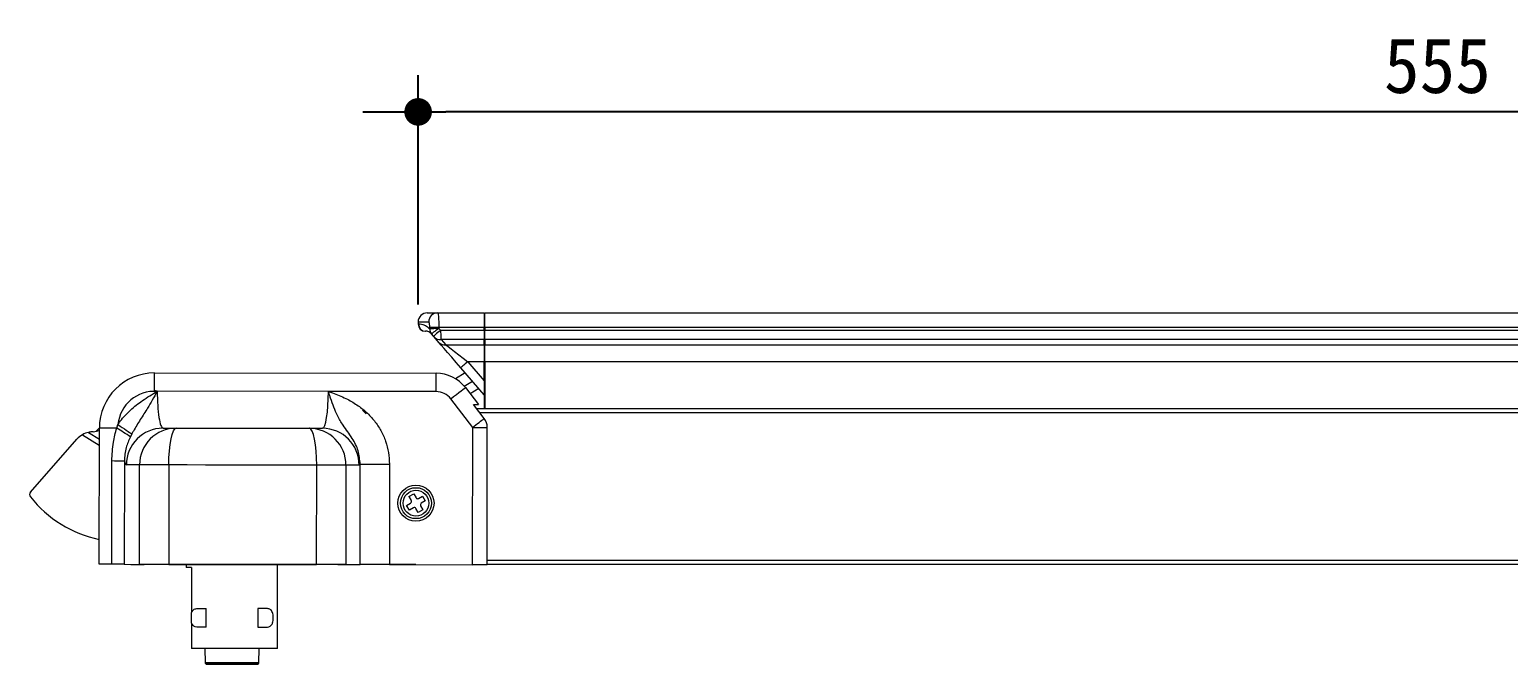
# Model space of a CAD drawing. Header units: millimetres. Extents: x 93288 to 97088, y 35747 to 38508.
# Drawn here: x 95407.4 to 95809.5, y 36725.8 to 36898.2 of the extents above; entities that cross this region are included whole.
import ezdxf

# ---------------------------------------------------------------- set-up
doc = ezdxf.new("R2010")
doc.units = ezdxf.units.MM
doc.layers.add('A-DIMS', color=7, linetype='Continuous')
doc.layers.add('A-ELEV-LIN3', color=8, linetype='Continuous', lineweight=18)
doc.styles.add('HY울릉도L', font='')
doc.styles.add('돋움체', font='')
doc.styles.get('HY울릉도L').set_extended_font_data('HYwulM')
doc.styles.get('돋움체').set_extended_font_data('DotumChe')
doc.dimstyles.new('CDIM', dxfattribs={"dimtxt": 3, "dimasz": 1.5, "dimexe": 2, "dimexo": 1, "dimgap": 1, "dimtad": 1, "dimdec": 0, "dimrnd": 0.5, "dimzin": 0, "dimdsep": 32, "dimlunit": 6, "dimtxsty": 'HY울릉도L', "dimblk1": '_CIDOT', "dimblk2": '_CIDOT', "dimsah": 1, "dimcen": 5.5, "dimclrd": 2, "dimclre": 2, "dimclrt": 7, "dimadec": 0, "dimazin": 0, "dimtfac": 1, "dimtdec": 0, "dimtix": 1, "dimtmove": 2, "dimatfit": 1, "dimldrblk": '_CIDOT', "dimfxl": 1, "dimtolj": 1, "dimtzin": 0, "dimlwd": -1, "dimarcsym": 0})

# ---------------------------------------------------------------- blocks, each defined once
blk = doc.blocks.new('_CIDOT')
at = {"color": 0, "linetype": 'ByBlock'}
blk.add_line((2, 0), (-1, 0), dxfattribs=at)
at = {"color": 0, "linetype": 'ByBlock', "const_width": 0.5}
blk.add_lwpolyline([(-0.25, 0, 1), (0.25, 0, 1)], format="xyb", close=True, dxfattribs=at)
blk = doc.blocks.new('*D68')
at = {"layer": 'A-DIMS', "lineweight": -2, "transparency": 16777216}
for p, q in [((95513.06, 36823.55), (95513.06, 36885.89)), ((96067.34, 36823.8), (96067.34, 36885.89))]:
    blk.add_line(p, q, dxfattribs=at)
at = {"layer": 'A-DIMS', "transparency": 16777216}
blk.add_line((96059.84, 36875.89), (95520.56, 36875.89), dxfattribs=at)
at = {"layer": 'A-DIMS', "transparency": 16777216, "xscale": 7.5, "yscale": 7.5, "zscale": 7.5, "rotation": 180}
blk.add_blockref('_CIDOT', (95513.06, 36875.89), dxfattribs=at)
at = {"layer": 'A-DIMS', "transparency": 16777216, "xscale": 7.5, "yscale": 7.5, "zscale": 7.5}
blk.add_blockref('_CIDOT', (96067.34, 36875.89), dxfattribs=at)
at = {"layer": 'A-DIMS', "color": 3, "transparency": 16777216, "insert": (95790.2, 36888.4), "char_height": 15, "attachment_point": 5, "style": '돋움체'}
blk.add_mtext('\\A1;555', dxfattribs=at)

msp = doc.modelspace()

# ---------------------------------------------------------------- linework, layer by layer
at = {"color": 7, "linetype": 'Continuous', "lineweight": 15}
for p, q in [((95513.06, 36818.8), (95513.06, 36818.3)), ((95515.56, 36821.3), (95518.38, 36821.3)), ((95518.38, 36821.3), (95531.06, 36821.3)), ((95531.06, 36821.3), (95531.06, 36817.3)), ((95531.16, 36820.1), (95531.06, 36820.1)), ((95531.16, 36817.3), (95531.16, 36821.3)), ((95531.16, 36821.3), (96051.18, 36821.3)), ((95515.15, 36816.3), (95515.06, 36816.3)), ((95516.21, 36816.92), (95516.22, 36816.92)), ((95516.22, 36816.92), (95516.24, 36816.91)), ((95518.69, 36817.3), (95516.24, 36817.3)), ((95516.24, 36816.91), (95516.24, 36817.3)), ((95516.72, 36815.63), (95516.66, 36815.61)), ((95517.25, 36814.93), (95516.66, 36815.61)), ((95518.69, 36813.27), (95517.41, 36814.75)), ((95531.06, 36817.3), (95518.69, 36817.3)), ((95518.69, 36817.3), (95518.69, 36817.09)), ((95518.69, 36817.09), (95519.14, 36816.57)), ((95519.14, 36816.57), (95531.06, 36816.57)), ((95531.06, 36816.57), (95531.06, 36817.3)), ((95531.06, 36816.57), (95531.06, 36814.1)), ((96051.18, 36817.3), (95531.16, 36817.3)), ((95531.16, 36817.3), (95531.16, 36816.57)), ((95531.16, 36816.57), (96051.18, 36816.57)), ((95531.16, 36814.1), (95531.16, 36816.57)), ((95531.06, 36814.1), (95519.3, 36814.1)), ((95519.3, 36814.1), (95520.58, 36812.61)), ((95520.58, 36812.61), (95531.06, 36812.61)), ((95531.06, 36814.1), (95531.16, 36814.1)), ((95531.06, 36812.61), (95531.06, 36814.1)), ((95531.06, 36812.61), (95531.06, 36808.03)), ((96051.18, 36814.1), (95531.16, 36814.1)), ((95531.16, 36814.1), (95531.16, 36812.61)), ((95531.16, 36812.61), (96051.18, 36812.61)), ((95531.16, 36808.03), (95531.16, 36812.61)), ((95531.06, 36808.03), (95526.54, 36808.03)), ((95526.54, 36808.03), (95531.06, 36802.82)), ((95531.16, 36808.3), (95531.06, 36808.24)), ((95531.06, 36802.82), (95531.06, 36808.03)), ((96051.18, 36808.03), (95531.16, 36808.03)), ((95531.16, 36808.03), (95531.16, 36795.3)), ((95441.41, 36804.98), (95517.98, 36804.9)), ((95525.83, 36805.04), (95523.2, 36803.42)), ((95531.06, 36799), (95524.65, 36806.4)), ((95525.59, 36801.37), (95527.82, 36802.74)), ((95531.06, 36804.72), (95531.16, 36804.78)), ((95531.06, 36802.82), (95531.06, 36799.47)), ((95488.66, 36799.93), (95442.14, 36799.98)), ((95517.98, 36799.9), (95488.66, 36799.93)), ((95525.91, 36800.99), (95529.44, 36796.39)), ((95529.55, 36800.75), (95527.2, 36799.3)), ((95531.16, 36802.06), (95531.06, 36802.06)), ((95531.06, 36799.47), (95531.06, 36795.3)), ((95498.97, 36793.9), (95497.97, 36794.9)), ((95527.89, 36790.19), (95521.94, 36797.94)), ((95531.03, 36792.6), (95528.13, 36796.39)), ((95528.96, 36795.3), (96234.99, 36795.3)), ((95431.1, 36789.99), (95431.44, 36790.96)), ((95407.7, 36772.63), (95420.28, 36786.95)), ((95421.79, 36788.19), (95426.38, 36785.38)), ((95423.43, 36788.83), (95426.39, 36787.02)), ((95424.75, 36789.01), (95424.3, 36788.97)), ((95426.39, 36790.09), (95425.43, 36789.11)), ((95426.35, 36753), (95426.39, 36790)), ((95435.24, 36788.39), (95434.84, 36787.6)), ((95443.71, 36789.98), (95447.29, 36789.97)), ((95483.49, 36789.93), (95487.07, 36789.93)), ((95527.85, 36752.89), (95527.89, 36790.19)), ((95531.81, 36752.88), (95531.85, 36790.18)), ((95429.77, 36752.99), (95429.8, 36781.15)), ((95433.2, 36781.14), (95433.17, 36752.99)), ((95437.31, 36779.98), (95433.73, 36779.99)), ((95437.28, 36752.98), (95437.31, 36779.98)), ((95445.27, 36779.98), (95445.24, 36752.98)), ((95485.46, 36752.93), (95485.49, 36779.93)), ((95493.45, 36779.92), (95493.42, 36752.92)), ((95497.03, 36779.92), (95493.45, 36779.92)), ((95497.27, 36752.92), (95497.3, 36780.21)), ((95505.27, 36780.2), (95505.25, 36752.91)), ((95433.17, 36752.99), (95437.28, 36752.98)), ((95434.97, 36752.9), (95434.97, 36752.99)), ((95434.97, 36752.9), (95436.35, 36752.9)), ((95436.35, 36752.98), (95436.35, 36752.9)), ((95436.35, 36752.9), (95437.81, 36752.9)), ((95437.81, 36752.98), (95437.81, 36752.9)), ((95437.81, 36752.9), (95438.59, 36752.9)), ((95446.7, 36752.9), (95438.59, 36752.9)), ((95483.15, 36752.9), (95446.7, 36752.9)), ((95449.97, 36752.9), (95449.97, 36752.1)), ((95451.47, 36752.1), (95449.97, 36752.1)), ((95451.47, 36752.1), (95451.47, 36739.86)), ((95474.82, 36730.1), (95474.82, 36752.9)), ((95491.26, 36752.9), (95483.15, 36752.9)), ((95491.26, 36752.9), (95495.05, 36752.9)), ((95493.42, 36752.92), (95497.27, 36752.92)), ((95498.97, 36752.9), (95498.97, 36752.92)), ((95512.46, 36752.9), (95498.97, 36752.9)), ((95505.25, 36752.91), (95527.85, 36752.89)), ((96237.99, 36752.9), (95531.81, 36752.9)), ((95451.47, 36737.04), (95451.47, 36730.1)), ((95474.82, 36730.1), (95451.47, 36730.1)), ((95455.11, 36730.1), (95455.18, 36726.11)), ((95455.11, 36730.1), (95455.18, 36726.31)), ((95455.18, 36726.31), (95469.76, 36726.31)), ((95469.75, 36726.11), (95469.82, 36730.1)), ((95469.76, 36726.31), (95469.82, 36730.1)), ((95455.18, 36726.11), (95455.49, 36725.8)), ((95455.18, 36726.11), (95469.75, 36726.11)), ((95455.49, 36725.8), (95455.49, 36725.8)), ((95469.45, 36725.8), (95455.49, 36725.8)), ((95469.45, 36725.8), (95469.75, 36726.11))]:
    msp.add_line(p, q, dxfattribs=at)
at = {"color": 8, "linetype": 'Continuous', "lineweight": 15}
for p, q in [((95515.93, 36818.8), (95513.06, 36818.8)), ((95513.06, 36818.3), (95513.15, 36818.3)), ((96234.99, 36794.1), (95529.88, 36794.1)), ((95438.59, 36752.9), (95438.59, 36752.98)), ((95446.7, 36752.97), (95446.7, 36752.9)), ((95483.15, 36752.9), (95483.15, 36752.93)), ((95491.26, 36752.93), (95491.26, 36752.9)), ((95531.81, 36754.1), (96235.59, 36754.1))]:
    msp.add_line(p, q, dxfattribs=at)
at = {"color": 7, "linetype": 'Continuous', "lineweight": 15, "flags": 128}
for points in [[(95518.69, 36817.09), (95518.2, 36817.06), (95517.74, 36817.02), (95517.31, 36816.99), (95516.93, 36816.96), (95516.62, 36816.94), (95516.39, 36816.92), (95516.24, 36816.91)], [(95518.69, 36817.09), (95518.3, 36816.8), (95517.92, 36816.52), (95517.58, 36816.27), (95517.27, 36816.04), (95517.02, 36815.85), (95516.84, 36815.71), (95516.72, 36815.63)], [(95519.14, 36816.57), (95518.77, 36816.25), (95518.42, 36815.94), (95518.09, 36815.66), (95517.8, 36815.41), (95517.57, 36815.21), (95517.4, 36815.06), (95517.29, 36814.96), (95517.25, 36814.93)], [(95517.41, 36814.75), (95517.39, 36814.77), (95517.37, 36814.79), (95517.35, 36814.82), (95517.32, 36814.86), (95517.28, 36814.89), (95517.25, 36814.93)], [(95519.14, 36816.57), (95519.17, 36816.05), (95519.21, 36815.55), (95519.24, 36815.09), (95519.26, 36814.69), (95519.28, 36814.35), (95519.3, 36814.1)], [(95524.65, 36806.4), (95523.4, 36807.83), (95522.2, 36809.22), (95521.09, 36810.5), (95520.12, 36811.63), (95519.31, 36812.56), (95518.69, 36813.27)], [(95520.58, 36812.61), (95521.19, 36812.14), (95522, 36811.52), (95522.98, 36810.77), (95524.09, 36809.92), (95525.29, 36808.99), (95526.54, 36808.03)], [(95526.54, 36808.03), (95526.17, 36807.71), (95525.82, 36807.41), (95525.49, 36807.12), (95525.21, 36806.88), (95524.97, 36806.67), (95524.8, 36806.52), (95524.69, 36806.43), (95524.65, 36806.4)], [(95441.4, 36800.16), (95441.4, 36801.11), (95441.4, 36802.02), (95441.4, 36802.85), (95441.4, 36803.58), (95441.4, 36804.17), (95441.41, 36804.62), (95441.41, 36804.89), (95441.41, 36804.98)], [(95517.98, 36799.9), (95517.98, 36800.87), (95517.98, 36801.81), (95517.98, 36802.68), (95517.98, 36803.43), (95517.98, 36804.06), (95517.98, 36804.52), (95517.98, 36804.8), (95517.98, 36804.9)], [(95442.1, 36799.96), (95442.1, 36799.95), (95442.1, 36799.95), (95442.11, 36799.95), (95442.11, 36799.94), (95442.11, 36799.94), (95442.11, 36799.94), (95442.11, 36799.93), (95442.11, 36799.93)], [(95521.94, 36797.94), (95522.71, 36798.54), (95523.46, 36799.11), (95524.14, 36799.63), (95524.74, 36800.09), (95525.24, 36800.47), (95525.6, 36800.75), (95525.83, 36800.93), (95525.91, 36800.99)], [(95528.13, 36796.39), (95528.84, 36796.39), (95529.29, 36796.39), (95529.44, 36796.39)], [(95431.44, 36790.96), (95432.04, 36790.56), (95432.62, 36790.16), (95433.19, 36789.78), (95433.71, 36789.42), (95434.19, 36789.1), (95434.61, 36788.82), (95434.96, 36788.58), (95435.24, 36788.39)], [(95527.89, 36790.19), (95528.34, 36790.53), (95528.79, 36790.88), (95529.23, 36791.21), (95529.64, 36791.53), (95530.04, 36791.83), (95530.4, 36792.11), (95530.74, 36792.37), (95531.03, 36792.6)], [(95431.1, 36789.99), (95430.17, 36789.99), (95429.28, 36789.99), (95428.46, 36789.99), (95427.75, 36789.99), (95427.17, 36790), (95426.74, 36790), (95426.48, 36790), (95426.39, 36790)], [(95445.27, 36779.98), (95445.31, 36781.93), (95445.43, 36783.8), (95445.61, 36785.53), (95445.87, 36787.05), (95446.17, 36788.29), (95446.52, 36789.21), (95446.9, 36789.78), (95447.29, 36789.97)], [(95447.29, 36789.97), (95451.78, 36789.97), (95456.29, 36789.96), (95460.84, 36789.96), (95465.39, 36789.95), (95469.94, 36789.95), (95474.49, 36789.94), (95479, 36789.94), (95483.49, 36789.93)], [(95485.49, 36779.93), (95485.45, 36781.88), (95485.34, 36783.76), (95485.16, 36785.49), (95484.91, 36787), (95484.6, 36788.25), (95484.26, 36789.17), (95483.88, 36789.74), (95483.49, 36789.93)], [(95527.89, 36790.19), (95528.46, 36790.19), (95529.03, 36790.18), (95529.57, 36790.18), (95530.1, 36790.18), (95530.6, 36790.18), (95531.06, 36790.18), (95531.48, 36790.18), (95531.85, 36790.18)], [(95429.8, 36781.15), (95430.47, 36781.14), (95431.1, 36781.14), (95431.66, 36781.14), (95432.16, 36781.14), (95432.56, 36781.14), (95432.88, 36781.14), (95433.09, 36781.14), (95433.2, 36781.14)], [(95445.27, 36779.98), (95443.72, 36779.98), (95442.27, 36779.98), (95440.95, 36779.98), (95439.79, 36779.98), (95438.82, 36779.98), (95438.07, 36779.98), (95437.57, 36779.98), (95437.31, 36779.98)], [(95485.49, 36779.93), (95480.51, 36779.94), (95475.49, 36779.94), (95470.44, 36779.95), (95465.38, 36779.95), (95460.32, 36779.96), (95455.27, 36779.96), (95450.25, 36779.97), (95445.27, 36779.98)], [(95493.45, 36779.92), (95493.19, 36779.92), (95492.68, 36779.92), (95491.94, 36779.93), (95490.97, 36779.93), (95489.81, 36779.93), (95488.49, 36779.93), (95487.03, 36779.93), (95485.49, 36779.93)], [(95497.3, 36780.21), (95497.55, 36780.21), (95498.08, 36780.21), (95498.85, 36780.21), (95499.84, 36780.21), (95501.03, 36780.21), (95502.36, 36780.21), (95503.79, 36780.21), (95505.27, 36780.2)], [(95429.77, 36752.99), (95429.05, 36752.99), (95428.39, 36752.99), (95427.8, 36752.99), (95427.29, 36752.99), (95426.89, 36752.99), (95426.59, 36753), (95426.41, 36753), (95426.35, 36753)], [(95433.17, 36752.99), (95433.06, 36752.99), (95432.85, 36752.99), (95432.53, 36752.99), (95432.13, 36752.99), (95431.63, 36752.99), (95431.07, 36752.99), (95430.44, 36752.99), (95429.77, 36752.99)], [(95445.24, 36752.98), (95443.69, 36752.98), (95442.24, 36752.98), (95440.92, 36752.98), (95439.76, 36752.98), (95438.79, 36752.98), (95438.04, 36752.98), (95437.54, 36752.98), (95437.28, 36752.98)], [(95445.24, 36752.98), (95450.22, 36752.97), (95455.24, 36752.96), (95460.29, 36752.96), (95465.35, 36752.95), (95470.41, 36752.95), (95475.46, 36752.94), (95480.48, 36752.94), (95485.46, 36752.93)], [(95493.42, 36752.92), (95493.16, 36752.92), (95492.66, 36752.92), (95491.91, 36752.92), (95490.94, 36752.93), (95489.78, 36752.93), (95488.46, 36752.93), (95487.01, 36752.93), (95485.46, 36752.93)], [(95505.25, 36752.91), (95503.76, 36752.91), (95502.33, 36752.91), (95501, 36752.91), (95499.81, 36752.92), (95498.82, 36752.92), (95498.05, 36752.92), (95497.52, 36752.92), (95497.27, 36752.92)], [(95531.81, 36752.88), (95531.44, 36752.88), (95531.02, 36752.88), (95530.56, 36752.88), (95530.06, 36752.88), (95529.53, 36752.88), (95528.98, 36752.88), (95528.42, 36752.89), (95527.85, 36752.89)]]:
    msp.add_lwpolyline(points, dxfattribs=at)
at = {"color": 7, "linetype": 'Continuous', "lineweight": 15}
for centre, radius, start, end in [((95515.56, 36818.8), 2.5, 90, 180), ((95518.41, 36818.83), 2.48, 90.5582, 180.5473), ((95515.06, 36818.3), 2, 180, 270), ((95515.15, 36818.3), 2, 179.9832, 269.983), ((95518.07, 36816.83), 1.86, 176.957, 220.7111), ((95518.07, 36816.82), 1.86, 176.952, 220.7109), ((95518.29, 36816.94), 2.05, 180.9193, 220.0079), ((95518.95, 36816.15), 2.08, 222.2869, 279.5905), ((95520.24, 36814.67), 2.08, 222.287, 279.59), ((95441.39, 36789.98), 15, 89.938, 179.938), ((95517.97, 36794.9), 10, 37.5066, 89.938), ((95441.39, 36789.98), 10, 85.9217, 174.3504), ((95517.97, 36794.9), 5, 37.5066, 89.938), ((95527.89, 36790.19), 3.96, 359.938, 37.5066), ((95424.79, 36782.99), 6, 119.9011, 138.7019), ((95424.79, 36782.99), 6, 103.0967, 119.9011), ((95424.79, 36782.99), 6, 94.6519, 103.0967), ((95424.35, 36793.99), 5, 274.6519, 294.1), ((95392.09, 36724.99), 75.81, 55.6743, 59.0304), ((95443.71, 36779.99), 9.98, 90.0268, 180.0266), ((95447.3, 36779.99), 9.98, 90.0268, 180.0265), ((95483.46, 36779.95), 9.98, 359.8494, 89.8492), ((95487.05, 36779.95), 9.98, 359.8494, 89.8492), ((95408.42, 36771.93), 1, 136.1252, 218.4163), ((95432.97, 36791.4), 32.33, 218.4163, 258.2013)]:
    msp.add_arc(centre, radius, start, end, dxfattribs=at)
for centre, major_axis, ratio, start_param, end_param in [((95443.72, 36799.98), (0.01, 10), 0.157618, 1.570796, 3.141593), ((95487.08, 36799.93), (0.01, 10), 0.157618, 3.141593, 4.712389), ((95433.75, 36799.99), (0.02, 20), 0.078809, 2.800437, 3.141593), ((95497.05, 36799.92), (0.02, 20), 0.078809, 3.141593, 3.313142), ((95495.05, 36754.9), (0, 2), 0.081336, 3.141593, 3.278895)]:
    msp.add_ellipse(centre, major_axis=major_axis, ratio=ratio, start_param=start_param, end_param=end_param, dxfattribs=at)
for points, knots in [([(95516.24, 36817.3), (95516.24, 36817.4), (95516.23, 36817.67), (95516.2, 36818.1), (95516.13, 36818.49), (95516.03, 36818.75), (95515.96, 36818.79), (95515.93, 36818.8)], [0, 0, 0, 0, 0.126065, 0.338863, 0.556969, 0.778133, 1, 1, 1, 1]), ([(95518.38, 36821.3), (95518.42, 36821.26), (95518.48, 36821.17), (95518.58, 36820.45), (95518.65, 36819.41), (95518.68, 36818.29), (95518.69, 36817.57), (95518.69, 36817.3)], [0, 0, 0, 0, 0.218484, 0.437704, 0.656288, 0.871778, 1, 1, 1, 1]), ([(95513.15, 36818.3), (95513.28, 36818.31), (95513.53, 36818.31), (95514.32, 36818.15), (95515.21, 36817.85), (95515.92, 36817.19), (95516.21, 36816.92)], [0, 0, 0, 0, 0.315211, 0.568776, 0.823265, 1, 1, 1, 1]), ([(95516.66, 36815.61), (95516.52, 36815.75), (95515.95, 36816.27), (95515.39, 36816.29), (95515.22, 36816.3), (95515.15, 36816.3)], [0, 0, 0, 0, 0.174159, 0.682541, 1, 1, 1, 1]), ([(95431.44, 36790.96), (95431.64, 36791.26), (95432.64, 36792.68), (95434.79, 36794.97), (95437.59, 36797.16), (95440.06, 36798.77), (95441.42, 36799.56), (95442.1, 36799.96)], [0, 0, 0, 0, 0.076658, 0.370374, 0.66476, 0.832208, 1, 1, 1, 1]), ([(95442.11, 36799.93), (95441.67, 36799.15), (95440.8, 36797.64), (95439.29, 36795.07), (95437.52, 36792.3), (95436.08, 36789.98), (95435.37, 36788.64), (95435.24, 36788.39)], [0, 0, 0, 0, 0.194191, 0.379, 0.657588, 0.936275, 1, 1, 1, 1]), ([(95442.1, 36799.96), (95442.1, 36799.96), (95442.11, 36799.96), (95442.11, 36799.96), (95442.12, 36799.96), (95442.12, 36799.96), (95442.12, 36799.96), (95442.12, 36799.96), (95442.12, 36799.96), (95442.12, 36799.96), (95442.12, 36799.96), (95442.11, 36799.97), (95442.09, 36799.98), (95442, 36800), (95441.77, 36800.06), (95441.55, 36800.12), (95441.4, 36800.16)], [0, 0, 0, 0, 0.009815, 0.018086, 0.021009, 0.02268, 0.02343, 0.024252, 0.024855, 0.025898, 0.026515, 0.03036, 0.046353, 0.113676, 0.384275, 1, 1, 1, 1]), ([(95441.4, 36800.16), (95441.44, 36800.15), (95441.58, 36800.13), (95441.8, 36800.09), (95442.01, 36800.04), (95442.1, 36800), (95442.11, 36800)], [0, 0, 0, 0, 0.150693, 0.605716, 0.920753, 1, 1, 1, 1]), ([(95442.11, 36800), (95442.12, 36799.99), (95442.12, 36799.99), (95442.12, 36799.98), (95442.13, 36799.97), (95442.13, 36799.96), (95442.13, 36799.96), (95442.13, 36799.95), (95442.12, 36799.95), (95442.12, 36799.94), (95442.12, 36799.93), (95442.11, 36799.93)], [0, 0, 0, 0, 0.057629, 0.327289, 0.423659, 0.482065, 0.543154, 0.627719, 0.699724, 0.851169, 1, 1, 1, 1]), ([(95442.11, 36800), (95442.12, 36799.99), (95442.13, 36799.99), (95442.14, 36799.98), (95442.14, 36799.98)], [0, 0, 0, 0, 0.387471, 1, 1, 1, 1]), ([(95497.3, 36780.21), (95497.19, 36781.43), (95496.97, 36783.94), (95495.43, 36786.85), (95493.91, 36789.03), (95492.47, 36791), (95491.21, 36793.12), (95490.14, 36795.62), (95489.45, 36797.57), (95488.96, 36799.01), (95488.76, 36799.61), (95488.66, 36799.92), (95488.66, 36799.93)], [0, 0, 0, 0, 0.158012, 0.32611, 0.429777, 0.533595, 0.683886, 0.801268, 0.918397, 0.957731, 0.999037, 1, 1, 1, 1]), ([(95488.66, 36799.93), (95488.67, 36799.93), (95488.85, 36799.86), (95489.22, 36799.74), (95490.83, 36799.18), (95493.31, 36798.18), (95496.42, 36796.41), (95499.03, 36794.36), (95501.23, 36792), (95503, 36789.34), (95504.29, 36786.44), (95505.12, 36783.37), (95505.22, 36781.26), (95505.27, 36780.2)], [0, 0, 0, 0, 0.000968, 0.021471, 0.041972, 0.18531, 0.310586, 0.427306, 0.543962, 0.657925, 0.771864, 0.885938, 1, 1, 1, 1]), ([(95429.8, 36781.15), (95429.86, 36782.82), (95429.98, 36785.82), (95430.76, 36788.72), (95431.1, 36789.99)], [0, 0, 0, 0, 0.5593233, 1, 1, 1, 1]), ([(95434.84, 36787.6), (95434.4, 36786.65), (95433.45, 36784.61), (95433.29, 36782.35), (95433.2, 36781.14)], [0, 0, 0, 0, 0.464904, 1, 1, 1, 1])]:
    msp.add_open_spline(points, degree=3, knots=knots, dxfattribs=at)
at = {"layer": 'A-ELEV-LIN3', "linetype": 'Continuous', "lineweight": 15}
for p, q in [((95510.57, 36771.39), (95511.87, 36772.14)), ((95510.57, 36771.39), (95511.19, 36770.31)), ((95511.87, 36772.14), (95512.49, 36771.06)), ((95513.18, 36770.88), (95514.26, 36771.5)), ((95514.26, 36771.5), (95515.01, 36770.2)), ((95509.93, 36769), (95511.01, 36769.63)), ((95510.68, 36767.7), (95509.93, 36769)), ((95511.76, 36768.33), (95510.68, 36767.7)), ((95513.07, 36767.06), (95512.44, 36768.15)), ((95514.37, 36767.81), (95513.07, 36767.06)), ((95513.74, 36768.9), (95514.37, 36767.81)), ((95515.01, 36770.2), (95513.93, 36769.58)), ((95451.47, 36737.04), (95451.47, 36739.86)), ((95452.86, 36740.95), (95455.47, 36740.95)), ((95455.47, 36735.95), (95455.47, 36740.95)), ((95472.07, 36740.95), (95469.47, 36740.95)), ((95469.47, 36740.95), (95469.47, 36735.95)), ((95455.47, 36735.95), (95452.86, 36735.95)), ((95469.47, 36735.95), (95472.07, 36735.95))]:
    msp.add_line(p, q, dxfattribs=at)
for radius in [4.91, 4.21, 3.5]:
    msp.add_circle((95512.47, 36769.6), radius, dxfattribs=at)
for centre, start, end in [((95512.93, 36771.31), 210, 300), ((95510.76, 36770.06), 300, 30), ((95512.01, 36767.9), 30, 120), ((95514.18, 36769.15), 120, 210)]:
    msp.add_arc(centre, 0.5, start, end, dxfattribs=at)
for points, knots in [([(95451.47, 36739.86), (95451.51, 36739.98), (95451.65, 36740.29), (95451.97, 36740.69), (95452.4, 36740.92), (95452.73, 36740.94), (95452.86, 36740.95)], [0, 0, 0, 0, 0.156377, 0.447991, 0.774265, 1, 1, 1, 1]), ([(95472.07, 36735.95), (95472.34, 36735.99), (95472.79, 36736.05), (95473.28, 36736.57), (95473.57, 36737.26), (95473.7, 36738.08), (95473.69, 36738.88), (95473.57, 36739.61), (95473.33, 36740.23), (95472.97, 36740.69), (95472.53, 36740.92), (95472.21, 36740.94), (95472.07, 36740.95)], [0, 0, 0, 0, 0.146807, 0.255077, 0.363875, 0.460164, 0.549278, 0.636595, 0.725694, 0.820513, 0.926602, 1, 1, 1, 1]), ([(95452.86, 36735.95), (95452.6, 36735.99), (95452.14, 36736.05), (95451.7, 36736.51), (95451.53, 36736.89), (95451.47, 36737.04)], [0, 0, 0, 0, 0.452318, 0.785904, 1, 1, 1, 1])]:
    msp.add_open_spline(points, degree=3, knots=knots, dxfattribs=at)

# ---------------------------------------------------------------- dimensions: what is measured, and where the dimension line sits
at = {"layer": 'A-DIMS'}
dim = msp.add_linear_dim(base=(95513.06, 36875.89), p1=(96067.34, 36818.8), p2=(95513.06, 36818.55), dimstyle='CDIM', override={"dimscale": 5, "dimtxsty": '돋움체', "dimclrd": 256, "dimclre": 256, "dimclrt": 3}, dxfattribs=at)
dim.commit()
dim.dimension.update_dxf_attribs({"geometry": '*D68', "text_midpoint": (95790.2, 36888.4)})

doc.saveas('drawing.dxf')
